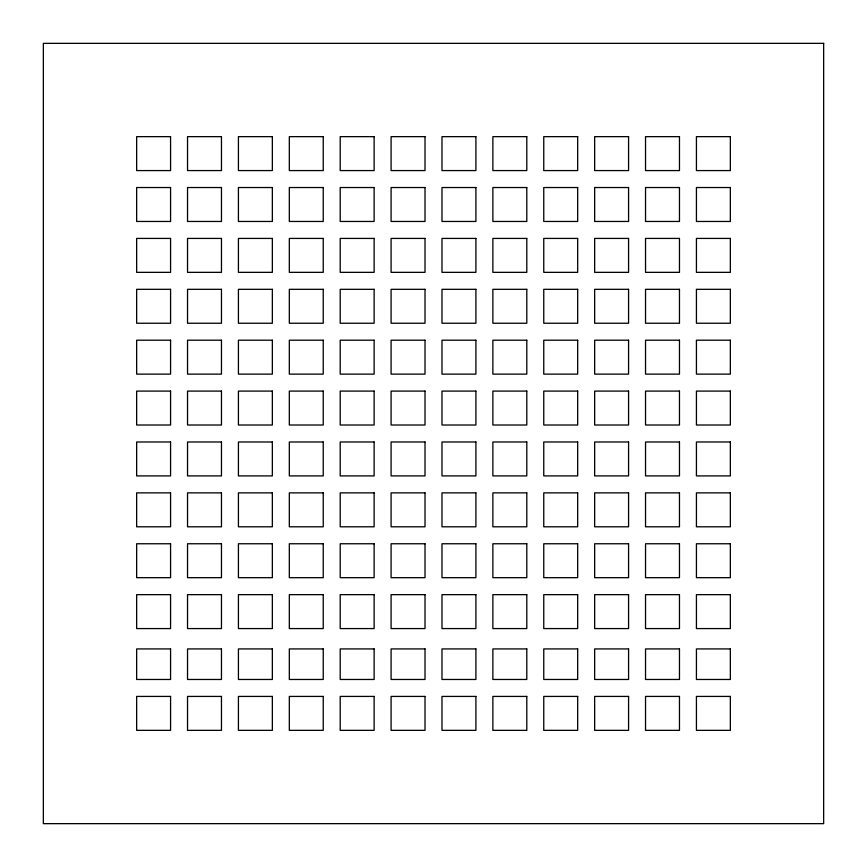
<?xml version="1.0" encoding="UTF-8"?>
<svg xmlns="http://www.w3.org/2000/svg" width="867" height="867" viewBox="0 0 867 867"><rect width="100%" height="100%" fill="white"/><g stroke="black" fill="none" stroke-linecap="round" stroke-linejoin="round"><path stroke-width="1.3" d="M823.65 43.35L43.35 43.35L43.35 823.65L823.65 823.65L823.65 43.35M170.571 136.65L136.65 136.65L136.65 170.571L170.571 170.571L170.571 136.65M221.464 136.65L187.532 136.65L187.532 170.571L221.464 170.571L221.464 136.65M272.346 136.65L238.425 136.65L238.425 170.571L272.346 170.571L272.346 136.65M323.239 136.65L289.318 136.65L289.318 170.571L323.239 170.571L323.239 136.65M374.132 136.65L340.2 136.65L340.2 170.571L374.132 170.571L374.132 136.65M425.014 136.65L391.093 136.65L391.093 170.571L425.014 170.571L425.014 136.65M475.907 136.65L441.986 136.65L441.986 170.571L475.907 170.571L475.907 136.65M526.8 136.65L492.868 136.65L492.868 170.571L526.8 170.571L526.8 136.65M577.682 136.65L543.761 136.65L543.761 170.571L577.682 170.571L577.682 136.65M628.575 136.65L594.654 136.65L594.654 170.571L628.575 170.571L628.575 136.65M679.468 136.65L645.536 136.65L645.536 170.571L679.468 170.571L679.468 136.65M730.35 136.65L696.429 136.65L696.429 170.571L730.35 170.571L730.35 136.65M170.571 187.532L136.65 187.532L136.65 221.464L170.571 221.464L170.571 187.532M221.464 187.532L187.532 187.532L187.532 221.464L221.464 221.464L221.464 187.532M272.346 187.532L238.425 187.532L238.425 221.464L272.346 221.464L272.346 187.532M323.239 187.532L289.318 187.532L289.318 221.464L323.239 221.464L323.239 187.532M374.132 187.532L340.2 187.532L340.2 221.464L374.132 221.464L374.132 187.532M425.014 187.532L391.093 187.532L391.093 221.464L425.014 221.464L425.014 187.532M475.907 187.532L441.986 187.532L441.986 221.464L475.907 221.464L475.907 187.532M526.8 187.532L492.868 187.532L492.868 221.464L526.8 221.464L526.8 187.532M577.682 187.532L543.761 187.532L543.761 221.464L577.682 221.464L577.682 187.532M628.575 187.532L594.654 187.532L594.654 221.464L628.575 221.464L628.575 187.532M679.468 187.532L645.536 187.532L645.536 221.464L679.468 221.464L679.468 187.532M730.35 187.532L696.429 187.532L696.429 221.464L730.35 221.464L730.35 187.532M170.571 238.425L136.65 238.425L136.65 272.346L170.571 272.346L170.571 238.425M221.464 238.425L187.532 238.425L187.532 272.346L221.464 272.346L221.464 238.425M272.346 238.425L238.425 238.425L238.425 272.346L272.346 272.346L272.346 238.425M323.239 238.425L289.318 238.425L289.318 272.346L323.239 272.346L323.239 238.425M374.132 238.425L340.2 238.425L340.2 272.346L374.132 272.346L374.132 238.425M425.014 238.425L391.093 238.425L391.093 272.346L425.014 272.346L425.014 238.425M475.907 238.425L441.986 238.425L441.986 272.346L475.907 272.346L475.907 238.425M526.8 238.425L492.868 238.425L492.868 272.346L526.8 272.346L526.8 238.425M577.682 238.425L543.761 238.425L543.761 272.346L577.682 272.346L577.682 238.425M628.575 238.425L594.654 238.425L594.654 272.346L628.575 272.346L628.575 238.425M679.468 238.425L645.536 238.425L645.536 272.346L679.468 272.346L679.468 238.425M730.35 238.425L696.429 238.425L696.429 272.346L730.35 272.346L730.35 238.425M170.571 289.318L136.65 289.318L136.65 323.239L170.571 323.239L170.571 289.318M221.464 289.318L187.532 289.318L187.532 323.239L221.464 323.239L221.464 289.318M272.346 289.318L238.425 289.318L238.425 323.239L272.346 323.239L272.346 289.318M323.239 289.318L289.318 289.318L289.318 323.239L323.239 323.239L323.239 289.318M374.132 289.318L340.2 289.318L340.2 323.239L374.132 323.239L374.132 289.318M425.014 289.318L391.093 289.318L391.093 323.239L425.014 323.239L425.014 289.318M475.907 289.318L441.986 289.318L441.986 323.239L475.907 323.239L475.907 289.318M526.8 289.318L492.868 289.318L492.868 323.239L526.8 323.239L526.8 289.318M577.682 289.318L543.761 289.318L543.761 323.239L577.682 323.239L577.682 289.318M628.575 289.318L594.654 289.318L594.654 323.239L628.575 323.239L628.575 289.318M679.468 289.318L645.536 289.318L645.536 323.239L679.468 323.239L679.468 289.318M730.35 289.318L696.429 289.318L696.429 323.239L730.35 323.239L730.35 289.318M170.571 340.2L136.65 340.2L136.65 374.132L170.571 374.132L170.571 340.2M221.464 340.2L187.532 340.2L187.532 374.132L221.464 374.132L221.464 340.2M272.346 340.2L238.425 340.2L238.425 374.132L272.346 374.132L272.346 340.2M323.239 340.2L289.318 340.2L289.318 374.132L323.239 374.132L323.239 340.2M374.132 340.2L340.2 340.2L340.2 374.132L374.132 374.132L374.132 340.2M425.014 340.2L391.093 340.2L391.093 374.132L425.014 374.132L425.014 340.2M475.907 340.2L441.986 340.2L441.986 374.132L475.907 374.132L475.907 340.2M526.8 340.2L492.868 340.2L492.868 374.132L526.8 374.132L526.8 340.2M577.682 340.2L543.761 340.2L543.761 374.132L577.682 374.132L577.682 340.2M628.575 340.2L594.654 340.2L594.654 374.132L628.575 374.132L628.575 340.2M679.468 340.2L645.536 340.2L645.536 374.132L679.468 374.132L679.468 340.2M730.35 340.2L696.429 340.2L696.429 374.132L730.35 374.132L730.35 340.2M170.571 391.093L136.65 391.093L136.65 425.014L170.571 425.014L170.571 391.093M221.464 391.093L187.532 391.093L187.532 425.014L221.464 425.014L221.464 391.093M272.346 391.093L238.425 391.093L238.425 425.014L272.346 425.014L272.346 391.093M323.239 391.093L289.318 391.093L289.318 425.014L323.239 425.014L323.239 391.093M374.132 391.093L340.2 391.093L340.2 425.014L374.132 425.014L374.132 391.093M425.014 391.093L391.093 391.093L391.093 425.014L425.014 425.014L425.014 391.093M475.907 391.093L441.986 391.093L441.986 425.014L475.907 425.014L475.907 391.093M526.8 391.093L492.868 391.093L492.868 425.014L526.8 425.014L526.8 391.093M577.682 391.093L543.761 391.093L543.761 425.014L577.682 425.014L577.682 391.093M628.575 391.093L594.654 391.093L594.654 425.014L628.575 425.014L628.575 391.093M679.468 391.093L645.536 391.093L645.536 425.014L679.468 425.014L679.468 391.093M730.35 391.093L696.429 391.093L696.429 425.014L730.35 425.014L730.35 391.093M170.571 441.986L136.65 441.986L136.65 475.907L170.571 475.907L170.571 441.986M221.464 441.986L187.532 441.986L187.532 475.907L221.464 475.907L221.464 441.986M272.346 441.986L238.425 441.986L238.425 475.907L272.346 475.907L272.346 441.986M323.239 441.986L289.318 441.986L289.318 475.907L323.239 475.907L323.239 441.986M374.132 441.986L340.2 441.986L340.2 475.907L374.132 475.907L374.132 441.986M425.014 441.986L391.093 441.986L391.093 475.907L425.014 475.907L425.014 441.986M475.907 441.986L441.986 441.986L441.986 475.907L475.907 475.907L475.907 441.986M526.8 441.986L492.868 441.986L492.868 475.907L526.8 475.907L526.8 441.986M577.682 441.986L543.761 441.986L543.761 475.907L577.682 475.907L577.682 441.986M628.575 441.986L594.654 441.986L594.654 475.907L628.575 475.907L628.575 441.986M679.468 441.986L645.536 441.986L645.536 475.907L679.468 475.907L679.468 441.986M730.35 441.986L696.429 441.986L696.429 475.907L730.35 475.907L730.35 441.986M170.571 492.868L136.65 492.868L136.65 526.8L170.571 526.8L170.571 492.868M221.464 492.868L187.532 492.868L187.532 526.8L221.464 526.8L221.464 492.868M272.346 492.868L238.425 492.868L238.425 526.8L272.346 526.8L272.346 492.868M323.239 492.868L289.318 492.868L289.318 526.8L323.239 526.8L323.239 492.868M374.132 492.868L340.2 492.868L340.2 526.8L374.132 526.8L374.132 492.868M425.014 492.868L391.093 492.868L391.093 526.8L425.014 526.8L425.014 492.868M475.907 492.868L441.986 492.868L441.986 526.8L475.907 526.8L475.907 492.868M526.8 492.868L492.868 492.868L492.868 526.8L526.8 526.8L526.8 492.868M577.682 492.868L543.761 492.868L543.761 526.8L577.682 526.8L577.682 492.868M628.575 492.868L594.654 492.868L594.654 526.8L628.575 526.8L628.575 492.868M679.468 492.868L645.536 492.868L645.536 526.8L679.468 526.8L679.468 492.868M730.35 492.868L696.429 492.868L696.429 526.8L730.35 526.8L730.35 492.868M170.571 543.761L136.65 543.761L136.65 577.682L170.571 577.682L170.571 543.761M221.464 543.761L187.532 543.761L187.532 577.682L221.464 577.682L221.464 543.761M272.346 543.761L238.425 543.761L238.425 577.682L272.346 577.682L272.346 543.761M323.239 543.761L289.318 543.761L289.318 577.682L323.239 577.682L323.239 543.761M374.132 543.761L340.2 543.761L340.2 577.682L374.132 577.682L374.132 543.761M425.014 543.761L391.093 543.761L391.093 577.682L425.014 577.682L425.014 543.761M475.907 543.761L441.986 543.761L441.986 577.682L475.907 577.682L475.907 543.761M526.8 543.761L492.868 543.761L492.868 577.682L526.8 577.682L526.8 543.761M577.682 543.761L543.761 543.761L543.761 577.682L577.682 577.682L577.682 543.761M628.575 543.761L594.654 543.761L594.654 577.682L628.575 577.682L628.575 543.761M679.468 543.761L645.536 543.761L645.536 577.682L679.468 577.682L679.468 543.761M730.35 543.761L696.429 543.761L696.429 577.682L730.35 577.682L730.35 543.761M170.571 594.654L136.65 594.654L136.65 628.575L170.571 628.575L170.571 594.654M221.464 594.654L187.532 594.654L187.532 628.575L221.464 628.575L221.464 594.654M272.346 594.654L238.425 594.654L238.425 628.575L272.346 628.575L272.346 594.654M323.239 594.654L289.318 594.654L289.318 628.575L323.239 628.575L323.239 594.654M374.132 594.654L340.2 594.654L340.2 628.575L374.132 628.575L374.132 594.654M425.014 594.654L391.093 594.654L391.093 628.575L425.014 628.575L425.014 594.654M475.907 594.654L441.986 594.654L441.986 628.575L475.907 628.575L475.907 594.654M526.8 594.654L492.868 594.654L492.868 628.575L526.8 628.575L526.8 594.654M577.682 594.654L543.761 594.654L543.761 628.575L577.682 628.575L577.682 594.654M628.575 594.654L594.654 594.654L594.654 628.575L628.575 628.575L628.575 594.654M679.468 594.654L645.536 594.654L645.536 628.575L679.468 628.575L679.468 594.654M730.35 594.654L696.429 594.654L696.429 628.575L730.35 628.575L730.35 594.654M170.571 648.928L136.65 648.928L136.65 679.468L170.571 679.468L170.571 648.928M221.464 648.928L187.532 648.928L187.532 679.468L221.464 679.468L221.464 648.928M272.346 648.928L238.425 648.928L238.425 679.468L272.346 679.468L272.346 648.928M323.239 648.928L289.318 648.928L289.318 679.468L323.239 679.468L323.239 648.928M374.132 648.928L340.2 648.928L340.2 679.468L374.132 679.468L374.132 648.928M425.014 648.928L391.093 648.928L391.093 679.468L425.014 679.468L425.014 648.928M475.907 648.928L441.986 648.928L441.986 679.468L475.907 679.468L475.907 648.928M526.8 648.928L492.868 648.928L492.868 679.468L526.8 679.468L526.8 648.928M577.682 648.928L543.761 648.928L543.761 679.468L577.682 679.468L577.682 648.928M628.575 648.928L594.654 648.928L594.654 679.468L628.575 679.468L628.575 648.928M679.468 648.928L645.536 648.928L645.536 679.468L679.468 679.468L679.468 648.928M730.35 648.928L696.429 648.928L696.429 679.468L730.35 679.468L730.35 648.928M170.571 696.429L136.65 696.429L136.65 730.35L170.571 730.35L170.571 696.429M221.464 696.429L187.532 696.429L187.532 730.35L221.464 730.35L221.464 696.429M272.346 696.429L238.425 696.429L238.425 730.35L272.346 730.35L272.346 696.429M323.239 696.429L289.318 696.429L289.318 730.35L323.239 730.35L323.239 696.429M374.132 696.429L340.2 696.429L340.2 730.35L374.132 730.35L374.132 696.429M425.014 696.429L391.093 696.429L391.093 730.35L425.014 730.35L425.014 696.429M475.907 696.429L441.986 696.429L441.986 730.35L475.907 730.35L475.907 696.429M526.8 696.429L492.868 696.429L492.868 730.35L526.8 730.35L526.8 696.429M577.682 696.429L543.761 696.429L543.761 730.35L577.682 730.35L577.682 696.429M628.575 696.429L594.654 696.429L594.654 730.35L628.575 730.35L628.575 696.429M679.468 696.429L645.536 696.429L645.536 730.35L679.468 730.35L679.468 696.429M730.35 696.429L696.429 696.429L696.429 730.35L730.35 730.35L730.35 696.429"/></g></svg>
